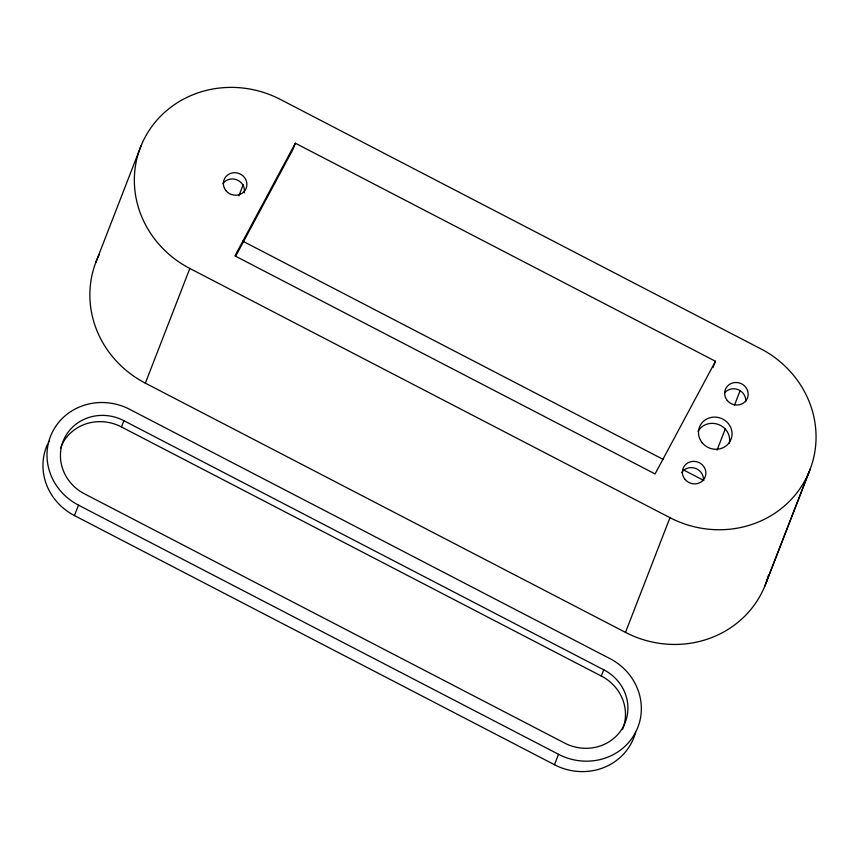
<?xml version="1.0" encoding="UTF-8"?>
<svg xmlns="http://www.w3.org/2000/svg" width="859" height="859" viewBox="0 0 859 859"><rect width="100%" height="100%" fill="white"/><g stroke="black" fill="none" stroke-linecap="round" stroke-linejoin="round"><path stroke-width="1.29" d="M95.65 262.875L141.241 145.386M635.585 732.287A57.521 54.289 21.2 0 1 556.149 765.584L74.465 515.583L78.502 505.156L76.848 504.265A57.521 54.289 21.2 0 1 53.086 430.756A57.521 54.289 21.2 0 1 128.152 408.54L611.501 659.433A57.521 54.289 21.2 0 1 635.263 732.942A57.521 54.289 21.2 0 1 560.197 755.158L78.502 505.156M622.507 729.431A43.981 41.511 21.2 0 0 602.664 676.752L121.463 426.955L123.889 420.706L122.493 419.997A43.981 41.511 21.2 0 0 65.091 436.984A43.981 41.511 21.2 0 0 83.259 493.195L565.856 743.701A43.981 41.511 21.2 0 0 623.258 726.714A43.981 41.511 21.2 0 0 605.09 670.503L123.889 420.706M768.526 575.047A101.502 95.8 21.2 0 1 625.492 632.385L145.354 383.157L189.839 268.47A101.502 95.8 21.2 0 1 145.096 137.225A101.502 95.8 21.2 0 1 280.421 99.451L763.372 350.182A101.502 95.8 21.2 0 1 804.582 481.233A101.502 95.8 21.2 0 1 669.977 517.687L189.839 268.47M238.834 195.906L243.172 184.739M713.034 367.523L715.461 361.274L295.335 143.195L292.908 149.455L235.656 256.261M554.463 764.735L558.511 754.309M601.279 676.012L603.705 669.752M625.492 632.385L669.977 517.687M717.061 450.095L725.243 429.006M734.381 405.437L740.157 390.544M764.682 586.439L809.167 471.752M765.777 583.648L810.262 468.95M295.335 143.195L234.947 255.875L655.073 473.943L715.461 361.274M121.463 426.955L120.067 426.257A43.981 41.511 21.2 0 0 61.504 445.585M242.71 241.132L663.427 459.522M683.635 470.002L703.843 480.492M74.465 515.583L72.8 514.691A57.521 54.289 21.2 0 1 47.535 444.243M145.354 383.157A101.502 95.8 21.2 0 1 99.236 254.597M698.023 431.315A16.922 15.967 21.2 0 1 718.725 424.593A16.922 15.967 21.2 0 1 729.227 443.631M724.513 392.982A11.843 11.178 21.2 0 1 738.225 389.664A11.843 11.178 21.2 0 1 745.676 401.593M681.616 472.729A11.843 11.178 21.2 0 1 695.425 468.338A11.843 11.178 21.2 0 1 703.403 480.482M222.91 183.611A11.843 11.178 21.2 0 1 237.213 179.982A11.843 11.178 21.2 0 1 244.224 192.888M48.265 442.696A57.521 54.289 21.2 0 1 49.038 441.182M60.517 447.99A43.981 41.511 21.2 0 1 60.989 446.777M702.19 442.782A16.922 15.967 21.2 0 0 730.934 439.572A16.922 15.967 21.2 0 0 712.691 417.195A16.922 15.967 21.2 0 0 702.19 442.782M684.977 479.343A11.843 11.178 21.2 0 0 705.099 477.099A11.843 11.178 21.2 0 0 692.333 461.433A11.843 11.178 21.2 0 0 684.977 479.343M727.262 400.477A11.843 11.178 21.2 0 0 747.384 398.211A11.843 11.178 21.2 0 0 734.595 382.556A11.843 11.178 21.2 0 0 727.262 400.477M225.971 190.677A11.843 11.178 21.2 0 0 246.093 188.432A11.843 11.178 21.2 0 0 233.326 172.766A11.843 11.178 21.2 0 0 225.971 190.677"/></g></svg>
